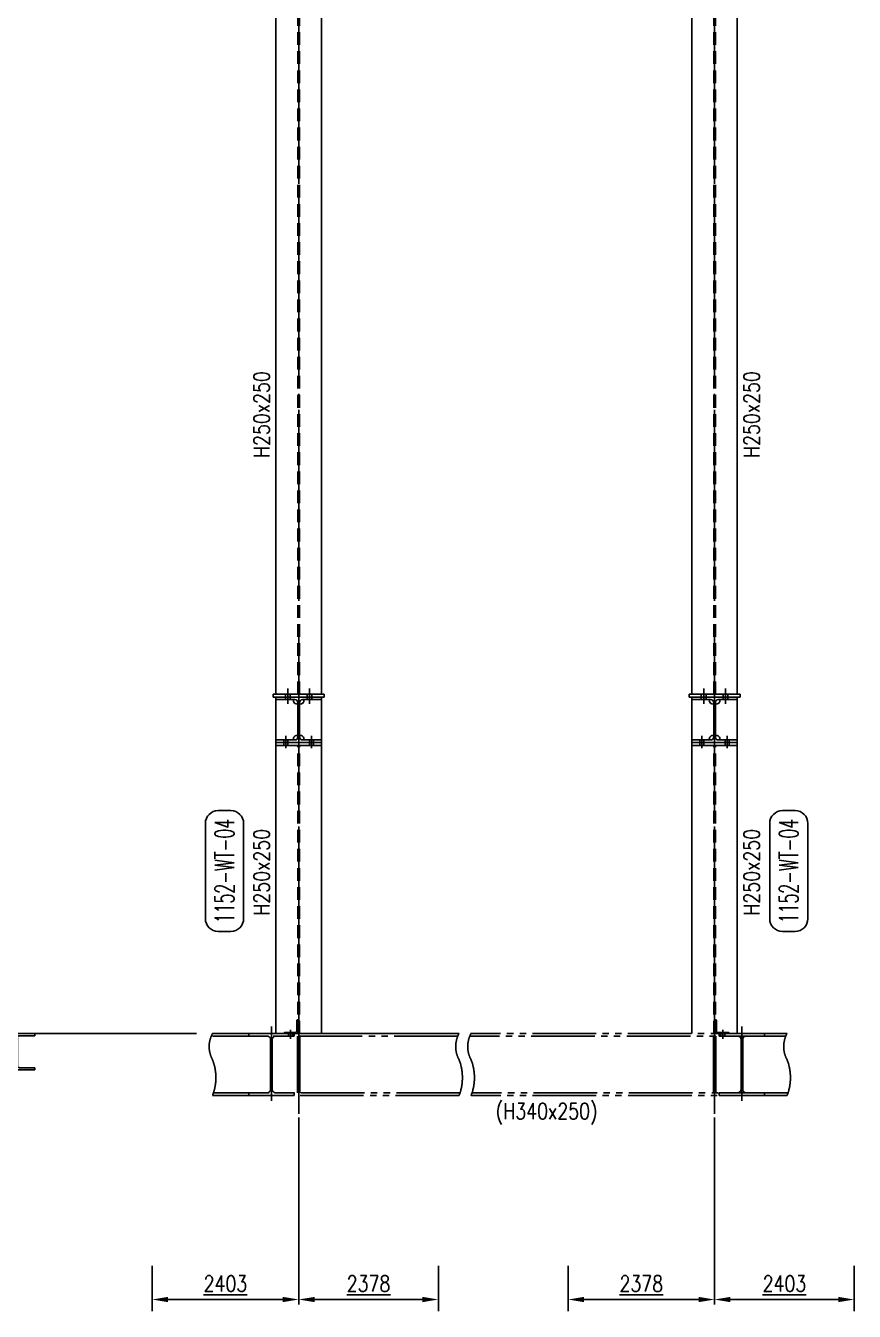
# Model space of a CAD drawing. Header units: millimetres. Extents: x 0 to 134087, y -49114 to 20834.
# Drawn here: x 75209 to 79764, y 8133 to 15202 of the extents above; entities that cross this region are included whole.
import ezdxf
from ezdxf.enums import TextEntityAlignment as Align

# ---------------------------------------------------------------- set-up
doc = ezdxf.new("R2010")
doc.units = ezdxf.units.MM
doc.header["$LTSCALE"] = 35
for name, pattern in [('JNK-CENTER', [34, 30, -1.5, 1, -1.5]), ('JNK-HIDDEN', [3, 2, -1]), ('JNK-PHANTOM', [15, 10, -1, 1, -1, 1, -1])]:
    doc.linetypes.add(name, pattern=pattern)
for name, color, linetype in [('CEN-R', 1, 'JNK-CENTER'), ('CON-G', 3, 'Continuous'), ('CON-W', 7, 'Continuous'), ('CON-Y', 2, 'Continuous'), ('HID-Y', 2, 'JNK-HIDDEN'), ('PHA-M', 6, 'JNK-PHANTOM'), ('TXT-Y', 2, 'Continuous')]:
    doc.layers.add(name, color=color, linetype=linetype)
doc.styles.add('SIMPLEX', font='simplex.shx', dxfattribs={"width": 0.8})
doc.dimstyles.new('DIM35', dxfattribs={"dimscale": 35, "dimtxt": 2.5, "dimasz": 2.5, "dimexe": 0.8, "dimexo": 1, "dimgap": 1, "dimtad": 1, "dimdec": 1, "dimdsep": 46, "dimtxsty": 'SIMPLEX', "dimcen": 0, "dimclrd": 7, "dimclre": 7, "dimclrt": 2, "dimadec": 1, "dimazin": 2, "dimtfac": 1, "dimtdec": 1, "dimtix": 1, "dimtmove": 2, "dimatfit": 2, "dimfxl": 1, "dimtfill": 1, "dimarcsym": 1})

# ---------------------------------------------------------------- blocks, each defined once
blk = doc.blocks.new('A$C0ED36BC4')
at = {"layer": 'CEN-R'}
for p, q in [((-4101, -235), (-4101, 43.6)), ((-3251, -369.6), (-3251, 39.1)), ((-1000, 39.1), (-1000, -369.6)), ((-1000, 0), (-1000, -369.6)), ((-1000, 0), (-1000, -369.6)), ((-1000, 0), (-1000, -369.6)), ((1000, 39.1), (1000, -369.6)), ((1000, 39.1), (1000, -369.6)), ((3251, -369.6), (3251, 39.1)), ((4101, -235), (4101, 43.6)), ((-3251, -100), (-3251, -369.6)), ((3251, -100), (3251, -369.6))]:
    blk.add_line(p, q, dxfattribs=at)
at = {"layer": 'PHA-M'}
for p, q in [((-3376, 0), (-3126, 0)), ((3376, 0), (3126, 0))]:
    blk.add_line(p, q, dxfattribs=at)
for points in [[(-4105, -24), (-4105, -176, -0.414214), (-4117, -188), (-4201, -188), (-4201, -200), (-4101, -200), (-4001, -200), (-4001, -188), (-4085, -188, -0.414214), (-4097, -176), (-4097, -24, -0.414214), (-4085, -12), (-4001, -12), (-4001, 0), (-4101, 0), (-4201, 0), (-4201, -12), (-4117, -12, -0.414214)], [(-3126, -340), (-3126, -326), (-3226.5, -326, -0.414214), (-3246.5, -306), (-3246.5, -34, -0.414214), (-3226.5, -14), (-3126, -14), (-3126, 0), (-3376, 0), (-3376, -14), (-3275.5, -14, -0.414214), (-3255.5, -34), (-3255.5, -306, -0.414214), (-3275.5, -326), (-3376, -326), (-3376, -340)], [(-875, -340), (-875, -326), (-975.5, -326, -0.414214), (-995.5, -306), (-995.5, -34, -0.414214), (-975.5, -14), (-875, -14), (-875, 0), (-1125, 0), (-1125, -14), (-1024.5, -14, -0.414214), (-1004.5, -34), (-1004.5, -306, -0.414214), (-1024.5, -326), (-1125, -326), (-1125, -340)], [(875, -340), (875, -326), (975.5, -326, 0.414214), (995.5, -306), (995.5, -34, 0.414214), (975.5, -14), (875, -14), (875, 0), (1125, 0), (1125, -14), (1024.5, -14, 0.414214), (1004.5, -34), (1004.5, -306, 0.414214), (1024.5, -326), (1125, -326), (1125, -340)], [(3126, -340), (3126, -326), (3226.5, -326, 0.414214), (3246.5, -306), (3246.5, -34, 0.414214), (3226.5, -14), (3126, -14), (3126, 0), (3376, 0), (3376, -14), (3275.5, -14, 0.414214), (3255.5, -34), (3255.5, -306, 0.414214), (3275.5, -326), (3376, -326), (3376, -340)], [(4097, -24), (4097, -176, -0.414214), (4085, -188), (4001, -188), (4001, -200), (4101, -200), (4201, -200), (4201, -188), (4117, -188, -0.414214), (4105, -176), (4105, -24, -0.414214), (4117, -12), (4201, -12), (4201, 0), (4101, 0), (4001, 0), (4001, -12), (4085, -12, -0.414214)]]:
    blk.add_lwpolyline(points, format="xyb", close=True, dxfattribs=at)
blk = doc.blocks.new('A$C29E97052')
at = {"layer": 'CEN-R'}
blk.add_line((-40, 21), (-40, -29), dxfattribs=at)
at = {"layer": 'CON-Y'}
for p, q in [((-51.5, 6), (-51.5, -14)), ((-28.5, 6), (-28.5, -14))]:
    blk.add_line(p, q, dxfattribs=at)
at = {"layer": 'HID-Y'}
blk.add_lwpolyline([(-69, 6), (-12, 6, 0.414214), (-6, 12), (-6, 69, -0.414214), (0, 75), (0, 0), (-75, 0, -0.414214)], format="xyb", close=True, dxfattribs=at)
blk = doc.blocks.new('DUCT-TAG')
at = {"layer": 'CON-G'}
blk.add_lwpolyline([(-9.49, -1), (-9.49, 1, -0.414214), (-7.49, 3), (7.49, 3, -0.414214), (9.49, 1), (9.49, -1, -0.414214), (7.49, -3), (-7.49, -3, -0.414214)], format="xyb", close=True, dxfattribs=at)
at = {"layer": 'CON-G', "style": 'SIMPLEX', "width": 1.246304}
blk.add_attdef('NAME', text='', height=3, dxfattribs=at).set_placement((-8.19, -1.5), (8.19, -1.5), align=Align.FIT)
at = {"layer": 'CON-Y', "style": 'SIMPLEX'}
blk.add_attdef('ELEVATION', text='', height=2, dxfattribs=at).set_placement((0, -6.02), align=Align.CENTER)
blk = doc.blocks.new('*D730')
at = {"color": 7, "linetype": 'ByBlock', "lineweight": -2, "transparency": 16777216}
for p, q in [((76709.5, 9197.8), (76709.5, 8169.8)), ((75903.9, 8347.7), (75903.9, 8169.8)), ((76622, 8197.8), (75991.4, 8197.8))]:
    blk.add_line(p, q, dxfattribs=at)
at = {"color": 7, "transparency": 16777216}
for points in [[(75991.4, 8212.3), (75991.4, 8183.2), (75903.9, 8197.8)], [(76622, 8212.3), (76622, 8183.2), (76709.5, 8197.8)]]:
    blk.add_solid(points, dxfattribs=at)
at = {"layer": 'DEFPOINTS', "color": 0, "transparency": 16777216}
for p in [(76709.5, 9232.8), (75903.9, 8382.7, 0), (75903.9, 8197.8)]:
    blk.add_point(p, dxfattribs=at)
at = {"color": 2, "transparency": 16777216, "insert": (76306.7, 8285.3), "char_height": 87.5, "attachment_point": 5, "style": 'SIMPLEX', "bg_fill": 3, "box_fill_scale": 1.1, "bg_fill_color": 256, "bg_fill_true_color": 13158600, "bg_fill_transparency": 0}
blk.add_mtext('\\L2403', dxfattribs=at)
blk = doc.blocks.new('*D731')
at = {"color": 7, "linetype": 'ByBlock', "lineweight": -2, "transparency": 16777216}
for p, q in [((76709.5, 9197.8), (76709.5, 8169.8)), ((77477.6, 8347.7), (77477.6, 8169.8)), ((76797, 8197.8), (77390.1, 8197.8))]:
    blk.add_line(p, q, dxfattribs=at)
at = {"color": 7, "transparency": 16777216}
for points in [[(76797, 8212.3), (76797, 8183.2), (76709.5, 8197.8)], [(77390.1, 8212.3), (77390.1, 8183.2), (77477.6, 8197.8)]]:
    blk.add_solid(points, dxfattribs=at)
at = {"layer": 'DEFPOINTS', "color": 0, "transparency": 16777216}
for p in [(76709.5, 9232.8), (77477.6, 8382.7, 0), (77477.6, 8197.8)]:
    blk.add_point(p, dxfattribs=at)
at = {"color": 2, "transparency": 16777216, "insert": (77093.5, 8285.3), "char_height": 87.5, "attachment_point": 5, "style": 'SIMPLEX', "bg_fill": 3, "box_fill_scale": 1.1, "bg_fill_color": 256, "bg_fill_true_color": 13158600, "bg_fill_transparency": 0}
blk.add_mtext('\\L2378', dxfattribs=at)
blk = doc.blocks.new('*D752')
at = {"color": 7, "linetype": 'ByBlock', "lineweight": -2, "transparency": 16777216}
for p, q in [((78996.3, 9197.8), (78996.3, 8169.8)), ((79764.4, 8347.7), (79764.4, 8169.8)), ((79083.8, 8197.8), (79676.9, 8197.8))]:
    blk.add_line(p, q, dxfattribs=at)
at = {"color": 7, "transparency": 16777216}
for points in [[(79083.8, 8212.3), (79083.8, 8183.2), (78996.3, 8197.8)], [(79676.9, 8212.3), (79676.9, 8183.2), (79764.4, 8197.8)]]:
    blk.add_solid(points, dxfattribs=at)
at = {"layer": 'DEFPOINTS', "color": 0, "transparency": 16777216}
for p in [(78996.3, 9232.8), (79764.4, 8382.7, 0), (79764.4, 8197.8)]:
    blk.add_point(p, dxfattribs=at)
at = {"color": 2, "transparency": 16777216, "insert": (79380.4, 8285.3), "char_height": 87.5, "attachment_point": 5, "style": 'SIMPLEX', "bg_fill": 3, "box_fill_scale": 1.1, "bg_fill_color": 256, "bg_fill_true_color": 13158600, "bg_fill_transparency": 0}
blk.add_mtext('\\L2403', dxfattribs=at)
blk = doc.blocks.new('*D753')
at = {"color": 7, "linetype": 'ByBlock', "lineweight": -2, "transparency": 16777216}
for p, q in [((78996.3, 9197.8), (78996.3, 8169.8)), ((78190.7, 8347.7), (78190.7, 8169.8)), ((78908.8, 8197.8), (78278.2, 8197.8))]:
    blk.add_line(p, q, dxfattribs=at)
at = {"color": 7, "transparency": 16777216}
for points in [[(78278.2, 8212.3), (78278.2, 8183.2), (78190.7, 8197.8)], [(78908.8, 8212.3), (78908.8, 8183.2), (78996.3, 8197.8)]]:
    blk.add_solid(points, dxfattribs=at)
at = {"layer": 'DEFPOINTS', "color": 0, "transparency": 16777216}
for p in [(78996.3, 9232.8), (78190.7, 8382.7, 0), (78190.7, 8197.8)]:
    blk.add_point(p, dxfattribs=at)
at = {"color": 2, "transparency": 16777216, "insert": (78593.5, 8285.3), "char_height": 87.5, "attachment_point": 5, "style": 'SIMPLEX', "bg_fill": 3, "box_fill_scale": 1.1, "bg_fill_color": 256, "bg_fill_true_color": 13158600, "bg_fill_transparency": 0}
blk.add_mtext('\\L2378', dxfattribs=at)

msp = doc.modelspace()

# ---------------------------------------------------------------- linework, layer by layer
for p, q in [((75258.5727, 9660.5162), (76147.9193, 9660.5162)), ((75903.8773, 8133.0767, 0), (75903.8773, 8382.6842, 0)), ((77477.5998, 8133.0767, 0), (77477.5998, 8382.6842, 0)), ((78190.7144, 8133.0767, 0), (78190.7144, 8382.6842, 0))]:
    msp.add_line(p, q)
at = {"layer": 'CEN-R'}
for p, q in [((76709.4926, 9660.5162), (76709.4926, 18092.361, 0)), ((78996.3297, 9660.5162), (78996.3297, 18092.361, 0)), ((76709.4926, 11247.8495), (76709.4926, 11690.0718)), ((78996.3297, 11247.8495), (78996.3297, 11690.0718)), ((76649.4926, 11557.6238, 0), (76649.4926, 11473.9882)), ((76769.4926, 11557.6238, 0), (76769.4926, 11473.9882)), ((78936.3297, 11557.6238, 0), (78936.3297, 11473.9882)), ((79056.3297, 11557.6238, 0), (79056.3297, 11473.9882)), ((76639.4926, 11229.9882), (76639.4926, 11297.0442)), ((76779.4926, 11229.9882), (76779.4926, 11297.0442)), ((78926.3297, 11229.9882), (78926.3297, 11297.0442)), ((79066.3297, 11229.9882), (79066.3297, 11297.0442)), ((76559.4926, 9290.935), (76559.4926, 9699.586)), ((79146.3297, 9290.935), (79146.3297, 9699.586)), ((76709.4926, 9660.5162), (76709.4926, 9232.7807)), ((76709.4926, 9219.2576), (76709.4926, 9660.5162)), ((76859.4926, 9660.5162), (77591.1732, 9660.5162)), ((76559.4926, 9560.5162), (76559.4926, 9290.935)), ((76709.4926, 9560.5162), (76709.4926, 9219.2576)), ((79146.3297, 9560.5162), (79146.3297, 9290.935))]:
    msp.add_line(p, q, dxfattribs=at)
at = {"layer": 'CON-G'}
for p, q in [((76584.4926, 11526.5162), (76584.4926, 17924.5162)), ((76834.4926, 11526.5162), (76834.4926, 17924.5162)), ((78871.3297, 11526.5162), (78871.3297, 17924.5162)), ((79121.3297, 11526.5162), (79121.3297, 17924.5162)), ((76569.4926, 11510.5162), (76569.4926, 11526.5162)), ((76569.4926, 11526.5162, 0), (76699.9428, 11526.5162, 0)), ((76709.4926, 11526.5162, 0), (76699.9428, 11526.5162, 0)), ((76709.4926, 11526.5162, 0), (76719.0425, 11526.5162, 0)), ((76849.4926, 11526.5162, 0), (76719.0425, 11526.5162, 0)), ((76849.4926, 11510.5162), (76849.4926, 11526.5162)), ((78856.3297, 11526.5162, 0), (78986.7799, 11526.5162, 0)), ((78856.3297, 11510.5162), (78856.3297, 11526.5162)), ((78996.3297, 11526.5162, 0), (78986.7799, 11526.5162, 0)), ((78996.3297, 11526.5162, 0), (79005.8796, 11526.5162, 0)), ((79136.3297, 11526.5162, 0), (79005.8796, 11526.5162, 0)), ((79136.3297, 11510.5162), (79136.3297, 11526.5162)), ((76569.4926, 11510.5162), (76699.9428, 11510.5162)), ((76584.4925, 11496.5164, 0), (76584.4925, 11274.5162, 0)), ((76709.4926, 11510.5162), (76699.9428, 11510.5162)), ((76849.4926, 11510.5162), (76719.0425, 11510.5162)), ((76834.4928, 11496.5164, 0), (76834.4928, 11274.5162, 0)), ((78856.3297, 11510.5162), (78986.7799, 11510.5162)), ((78871.3296, 11496.5164, 0), (78871.3296, 11274.5162, 0)), ((78996.3297, 11510.5162), (79005.8796, 11510.5162)), ((79136.3297, 11510.5162), (79005.8796, 11510.5162)), ((79121.3299, 11496.5164, 0), (79121.3299, 11274.5162, 0)), ((76584.4925, 11244.5162, 0), (76584.4925, 11260.5162, 0)), ((76834.4928, 11260.5162, 0), (76584.4925, 11260.5162, 0)), ((76834.4928, 11244.5162, 0), (76584.4925, 11244.5162, 0)), ((76584.4926, 9660.5162), (76584.4926, 11244.5162)), ((76834.4926, 9660.5162), (76834.4926, 11244.5162)), ((76834.4928, 11244.5162, 0), (76834.4928, 11260.5162, 0)), ((78871.3296, 11244.5162, 0), (78871.3296, 11260.5162, 0)), ((78871.3296, 11260.5162, 0), (79121.3299, 11260.5162, 0)), ((78871.3296, 11244.5162, 0), (79121.3299, 11244.5162, 0)), ((78871.3297, 9660.5162), (78871.3297, 11244.5162)), ((79121.3297, 9660.5162), (79121.3297, 11244.5162)), ((79121.3299, 11244.5162, 0), (79121.3299, 11260.5162, 0)), ((76584.4926, 9660.5162), (76834.4926, 9660.5162))]:
    msp.add_line(p, q, dxfattribs=at)
at = {"layer": 'CON-G', "elevation": 0}
for points in [[(76584.4925, 11260.5162), (76584.4925, 11274.5162), (76688.9926, 11274.5162, 0.414213562), (76704.9926, 11290.5162), (76704.9926, 11480.5164, 0.414213562), (76688.9926, 11496.5164), (76584.4925, 11496.5164), (76584.4925, 11510.5165), (76834.4928, 11510.5165), (76834.4928, 11496.5164), (76729.9926, 11496.5164, 0.414213562), (76713.9926, 11480.5164), (76713.9926, 11290.5162, 0.414213562), (76729.9926, 11274.5162), (76834.4928, 11274.5162), (76834.4928, 11260.5162)], [(79121.3299, 11260.5162), (79121.3299, 11274.5162), (79016.8297, 11274.5162, -0.414213562), (79000.8297, 11290.5162), (79000.8297, 11480.5164, -0.414213562), (79016.8297, 11496.5164), (79121.3299, 11496.5164), (79121.3299, 11510.5165), (78871.3296, 11510.5165), (78871.3296, 11496.5164), (78975.8297, 11496.5164, -0.414213562), (78991.8297, 11480.5164), (78991.8297, 11290.5162, -0.414213562), (78975.8297, 11274.5162), (78871.3296, 11274.5162), (78871.3296, 11260.5162)]]:
    msp.add_lwpolyline(points, format="xyb", close=True, dxfattribs=at)
at = {"layer": 'CON-G'}
for centre, start, end in [((76700.3063, 11491.8302), 166.44876342, 283.55123658), ((76718.6789, 11491.8302), 256.44876342, 13.55123658), ((78987.1434, 11491.8302), 166.44876342, 283.55123658), ((79005.516, 11491.8302), 256.44876342, 13.55123658), ((76700.3063, 11279.2025), 76.44876342, 193.55123658), ((76718.6789, 11279.2025), 346.44876342, 103.55123658), ((78987.1434, 11279.2025), 76.44876342, 193.55123658), ((79005.516, 11279.2025), 346.44876342, 103.55123658)]:
    msp.add_arc(centre, 20, start, end, dxfattribs=at)
at = {"layer": 'HID-Y'}
for p, q in [((76704.4926, 11526.5162), (76704.4926, 17924.5162)), ((76714.4926, 11526.5162), (76714.4926, 17924.5162)), ((78991.3297, 11526.5162), (78991.3297, 17924.5162)), ((79001.3297, 11526.5162), (79001.3297, 17924.5162)), ((76636.4926, 11526.5162, 0), (76636.4926, 11496.5162)), ((76662.4926, 11526.5162, 0), (76662.4926, 11496.5162)), ((76756.4926, 11526.5162, 0), (76756.4926, 11496.5162)), ((76782.4926, 11526.5162, 0), (76782.4926, 11496.5162)), ((78923.3297, 11526.5162, 0), (78923.3297, 11496.5162)), ((78949.3297, 11526.5162, 0), (78949.3297, 11496.5162)), ((79043.3297, 11526.5162, 0), (79043.3297, 11496.5162)), ((79069.3297, 11526.5162, 0), (79069.3297, 11496.5162)), ((76628.4926, 11244.5162), (76628.4926, 11274.5162)), ((76650.4926, 11244.5162), (76650.4926, 11274.5162)), ((76704.4926, 9660.5162), (76704.4926, 11244.5162)), ((76714.4926, 9660.5162), (76714.4926, 11244.5162)), ((76768.4926, 11244.5162), (76768.4926, 11274.5162)), ((76790.4926, 11244.5162), (76790.4926, 11274.5162)), ((78915.3297, 11244.5162), (78915.3297, 11274.5162)), ((78937.3297, 11244.5162), (78937.3297, 11274.5162)), ((78991.3297, 9660.5162), (78991.3297, 11244.5162)), ((79001.3297, 9660.5162), (79001.3297, 11244.5162)), ((79055.3297, 11244.5162), (79055.3297, 11274.5162)), ((79077.3297, 11244.5162), (79077.3297, 11274.5162))]:
    msp.add_line(p, q, dxfattribs=at)
at = {"layer": 'PHA-M'}
for p, q in [((77591.1732, 9660.5162), (76235.6406, 9660.5162)), ((77584.4477, 9646.5162), (76235.6406, 9646.5162)), ((76490.3701, 9660.5162), (76240.3701, 9660.5162)), ((76703.4926, 9334.5162), (76703.4926, 9646.5162)), ((76715.4926, 9334.5162), (76715.4926, 9646.5162)), ((79388.0429, 9646.5162), (77650.5231, 9646.5162)), ((79394.7684, 9660.5162), (77653.5408, 9660.5162)), ((78990.3297, 9334.5162), (78990.3297, 9646.5162)), ((79002.3297, 9334.5162), (79002.3297, 9646.5162)), ((77596.6787, 9334.5162), (76241.1461, 9334.5162)), ((79400.2739, 9334.5162), (77662.7541, 9334.5162)), ((77591.7481, 9320.5162, 0), (76236.2154, 9320.5162, 0)), ((79395.3433, 9320.5162, 0), (77657.8234, 9320.5162, 0))]:
    msp.add_line(p, q, dxfattribs=at)
for points in [[(76235.6406, 9660.5162, 0.255089119), (76235.6406, 9516.5162, -0.188071608), (76235.6406, 9319.0291)], [(77591.1732, 9660.5162, 0.255089119), (77591.1732, 9516.5162, -0.188071608), (77591.1732, 9319.0291)], [(77657.2485, 9660.5162, 0.255089119), (77657.2485, 9516.5162, -0.188071608), (77657.2485, 9319.0291)], [(79394.7684, 9660.5162, 0.255089119), (79394.7684, 9516.5162, -0.188071608), (79394.7684, 9319.0291)]]:
    msp.add_lwpolyline(points, format="xyb", dxfattribs=at)
for points in [[(76434.4926, 9320.5162), (76434.4926, 9334.5162), (76534.9926, 9334.5162, 0.414213562), (76554.9926, 9354.5162), (76554.9926, 9626.5162, 0.414213562), (76534.9926, 9646.5162), (76434.4926, 9646.5162), (76434.4926, 9660.5162), (76684.4926, 9660.5162), (76684.4926, 9646.5162), (76583.9926, 9646.5162, 0.414213562), (76563.9926, 9626.5162), (76563.9926, 9354.5162, 0.414213562), (76583.9926, 9334.5162), (76684.4926, 9334.5162), (76684.4926, 9320.5162)], [(79271.3297, 9320.5162), (79271.3297, 9334.5162), (79170.8297, 9334.5162, -0.414213562), (79150.8297, 9354.5162), (79150.8297, 9626.5162, -0.414213562), (79170.8297, 9646.5162), (79271.3297, 9646.5162), (79271.3297, 9660.5162), (79021.3297, 9660.5162), (79021.3297, 9646.5162), (79121.8297, 9646.5162, -0.414213562), (79141.8297, 9626.5162), (79141.8297, 9354.5162, -0.414213562), (79121.8297, 9334.5162), (79021.3297, 9334.5162), (79021.3297, 9320.5162)]]:
    msp.add_lwpolyline(points, format="xyb", close=True, dxfattribs=at)

# ---------------------------------------------------------------- block references
for name, p in [('A$C0ED36BC4', (71057.5727, 9660.5162)), ('A$C29E97052', (76704.4926, 9660.5162))]:
    msp.add_blockref(name, p)
at = {"xscale": -1}
msp.add_blockref('A$C29E97052', (79001.3297, 9660.5162), dxfattribs=at)
at = {"layer": 'CON-W'}
ref = msp.add_blockref('DUCT-TAG', (76301.57, 10553.8476), dxfattribs=dict(at, xscale=35, yscale=35, zscale=35, rotation=270))
ref.add_attrib('NAME', '1152-WT-04', dxfattribs={"layer": 'CON-G', "height": 105, "rotation": 90, "style": 'SIMPLEX', "width": 0.570448}).set_placement((76354.07, 10267.1976), (76354.07, 10840.4976), align=Align.FIT)
ref = msp.add_blockref('DUCT-TAG', (79404.2523, 10553.8476), dxfattribs=dict(at, xscale=-35, yscale=35, zscale=35, rotation=90))
ref.add_attrib('NAME', '1152-WT-04', dxfattribs={"layer": 'CON-G', "height": 105, "rotation": 90, "style": 'SIMPLEX', "width": 0.570448}).set_placement((79456.7523, 10267.1976), (79456.7523, 10840.4976), align=Align.FIT)

# ---------------------------------------------------------------- texts
at = {"layer": 'CON-W', "color": 2, "style": 'SIMPLEX', "width": 0.8}
msp.add_text('(H340x250)', height=87.5, dxfattribs=at).set_placement((78072.9998, 9189.8251), align=Align.CENTER)
at = {"layer": 'TXT-Y', "style": 'SIMPLEX', "width": 0.8}
for p in [(76549.4926, 13063.7779), (79243.8297, 13063.7779), (76549.4926, 10546.9933), (79243.8297, 10546.9933)]:
    msp.add_text('H250x250', height=87.5, rotation=90, dxfattribs=at).set_placement(p, align=Align.CENTER)

# ---------------------------------------------------------------- dimensions: what is measured, and where the dimension line sits
dim = msp.add_linear_dim(base=(79764.4369, 8197.7642), p1=(78996.3297, 9232.7807), p2=(79764.4369, 8382.6842, 0), angle=180, text='%%U2403', dimstyle='DIM35')
dim.commit()
dim.dimension.update_dxf_attribs({"geometry": '*D752', "text_midpoint": (79380.3833, 8285.2642)})

# ---------------------------------------------------------------- next in the draw order: linework, layer by layer
msp.add_line((79764.4369, 8133.0767, 0), (79764.4369, 8382.6842, 0))

# ---------------------------------------------------------------- next in the draw order: dimensions: what is measured, and where the dimension line sits
for base, p1, p2, text, picture, middle in [((75903.8773, 8197.7642), (76709.4926, 9232.7807), (75903.8773, 8382.6842, 0), '%%U2403', '*D730', (76306.685, 8285.2642)), ((78190.7144, 8197.7642), (78996.3297, 9232.7807), (78190.7144, 8382.6842, 0), '%%U2378', '*D753', (78593.5221, 8285.2642))]:
    dim = msp.add_linear_dim(base=base, p1=p1, p2=p2, text=text, dimstyle='DIM35')
    dim.commit()
    dim.dimension.update_dxf_attribs({"geometry": picture, "text_midpoint": middle})

# ---------------------------------------------------------------- next in the draw order: linework, layer by layer
at = {"layer": 'CEN-R'}
for p, q in [((78996.3297, 9660.5162), (78996.3297, 9232.7807)), ((78996.3297, 9219.2576), (78996.3297, 9660.5162)), ((78996.3297, 9560.5162), (78996.3297, 9219.2576))]:
    msp.add_line(p, q, dxfattribs=at)

# ---------------------------------------------------------------- next in the draw order: dimensions: what is measured, and where the dimension line sits
dim = msp.add_linear_dim(base=(77477.5998, 8197.7642), p1=(76709.4926, 9232.7807), p2=(77477.5998, 8382.6842, 0), angle=180, text='%%U2378', dimstyle='DIM35')
dim.commit()
dim.dimension.update_dxf_attribs({"geometry": '*D731', "text_midpoint": (77093.5462, 8285.2642)})

doc.saveas('drawing.dxf')
